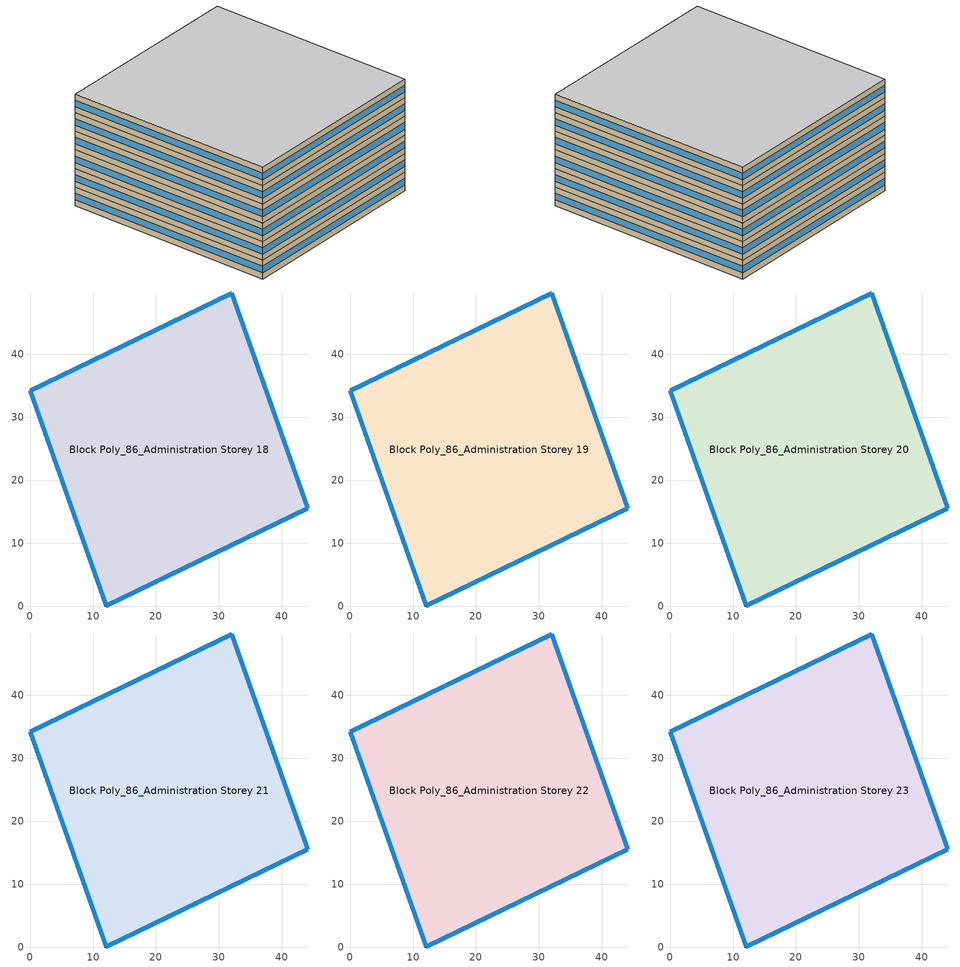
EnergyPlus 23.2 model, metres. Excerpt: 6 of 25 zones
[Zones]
Block Poly_86_Administration Storey 18
 floor to Block Poly_86_Administration Storey 17 (HSCWZ_Public&Industrial_2005_FloorSlab): 32.03,49.73 44.14,15.53 12.11,0 0,34.2 z54
 wall outside (HSCWZ_Public&Industrial_2005_ExtWall): 0,34.2 12.11,0 44.14,15.53 32.03,49.73 0,34.2 z54:57
 window (HSCWZ_Public&Industrial_2005_Win): 0.01,34.18 12.1,0.02 / 12.12,0.01 44.12,15.52 / 44.13,15.55 32.03,49.71 / 32.01,49.72 0.02,34.21 z54.98:56.02
Block Poly_86_Administration Storey 19
 floor to Block Poly_86_Administration Storey 18 (HSCWZ_Public&Industrial_2005_FloorSlab): 32.03,49.73 44.14,15.53 12.11,0 0,34.2 z57
 wall outside (HSCWZ_Public&Industrial_2005_ExtWall): 0,34.2 12.11,0 44.14,15.53 32.03,49.73 0,34.2 z57:60
 window (HSCWZ_Public&Industrial_2005_Win): 0.01,34.18 12.1,0.02 / 12.12,0.01 44.12,15.52 / 44.13,15.55 32.03,49.71 / 32.01,49.72 0.02,34.21 z57.98:59.02
Block Poly_86_Administration Storey 20
 floor to Block Poly_86_Administration Storey 19 (HSCWZ_Public&Industrial_2005_FloorSlab): 32.03,49.73 44.14,15.53 12.11,0 0,34.2 z60
 wall outside (HSCWZ_Public&Industrial_2005_ExtWall): 0,34.2 12.11,0 44.14,15.53 32.03,49.73 0,34.2 z60:63
 window (HSCWZ_Public&Industrial_2005_Win): 0.01,34.18 12.1,0.02 / 12.12,0.01 44.12,15.52 / 44.13,15.55 32.03,49.71 / 32.01,49.72 0.02,34.21 z60.98:62.02
Block Poly_86_Administration Storey 21
 floor to Block Poly_86_Administration Storey 20 (HSCWZ_Public&Industrial_2005_FloorSlab): 32.03,49.73 44.14,15.53 12.11,0 0,34.2 z63
 wall outside (HSCWZ_Public&Industrial_2005_ExtWall): 0,34.2 12.11,0 44.14,15.53 32.03,49.73 0,34.2 z63:66
 window (HSCWZ_Public&Industrial_2005_Win): 0.01,34.18 12.1,0.02 / 12.12,0.01 44.12,15.52 / 44.13,15.55 32.03,49.71 / 32.01,49.72 0.02,34.21 z63.98:65.03
Block Poly_86_Administration Storey 22
 floor to Block Poly_86_Administration Storey 21 (HSCWZ_Public&Industrial_2005_FloorSlab): 32.03,49.73 44.14,15.53 12.11,0 0,34.2 z66
 wall outside (HSCWZ_Public&Industrial_2005_ExtWall): 0,34.2 12.11,0 44.14,15.53 32.03,49.73 0,34.2 z66:69
 window (HSCWZ_Public&Industrial_2005_Win): 0.01,34.18 12.1,0.02 / 12.12,0.01 44.12,15.52 / 44.13,15.55 32.03,49.71 / 32.01,49.72 0.02,34.21 z66.97:68.03
Block Poly_86_Administration Storey 23
 floor to Block Poly_86_Administration Storey 22 (HSCWZ_Public&Industrial_2005_FloorSlab): 32.03,49.73 44.14,15.53 12.11,0 0,34.2 z69
 wall outside (HSCWZ_Public&Industrial_2005_ExtWall): 0,34.2 12.11,0 44.14,15.53 32.03,49.73 0,34.2 z69:72
 window (HSCWZ_Public&Industrial_2005_Win): 0.01,34.18 12.1,0.02 / 12.12,0.01 44.12,15.52 / 44.13,15.55 32.03,49.71 / 32.01,49.72 0.02,34.21 z69.97:71.03
 ceiling to Block Poly_86_Administration Storey 24 (HSCWZ_Public&Industrial_2005_FloorSlab): 44.14,15.53 32.03,49.73 0,34.2 12.11,0 z72
[BUILDING]
shang4hai3shi4_Administration_7_2_2005: North Axis=0; Terrain=City; Loads Convergence Tolerance Value=0.04; Temperature Convergence Tolerance Value=0.4; Solar Distribution=FullExterior; Maximum Number of Warmup Days=25; Minimum Number of Warmup Days=1
[MATERIAL] Thermal Absorptance=0.9; Solar Absorptance=0.7; Visible Absorptance=0.7
Name | Roughness | Thickness | Conductivity | Density | Specific Heat
Concrete | MediumRough | 0.1 | 1.7 | 2240 | 900
Brick | MediumRough | 0.1 | 0.72 | 1920 | 840
Tile | Smooth | 0.02 | 1.3 | 2200 | 900
Insulation 0.011 | Rough | 0.011 | 0.04 | 40 | 1500
Insulation 0.021 | Rough | 0.021 | 0.04 | 40 | 1500
[WINDOWMATERIAL:SIMPLEGLAZINGSYSTEM]
HSCWZ_Public&Industrial_2005_Win_material: UFactor=3.175; Solar Heat Gain Coefficient=0.485
[CONSTRUCTION]
HSCWZ_Public&Industrial_2005_FloorSlab: Tile, Concrete, Insulation 0.021, Concrete, Tile
HSCWZ_Public&Industrial_2005_Win: HSCWZ_Public&Industrial_2005_Win_material
HSCWZ_Public&Industrial_2005_ExtWall: Brick, Concrete, Insulation 0.011
[ZONE] Type=1; Multiplier=1; Ceiling Height=autocalculate; Volume=autocalculate; Floor Area=autocalculate; Part of Total Floor Area=Yes
Block Poly_86_Administration Storey 18; Block Poly_86_Administration Storey 19; Block Poly_86_Administration Storey 20; Block Poly_86_Administration Storey 21; Block Poly_86_Administration Storey 22; Block Poly_86_Administration Storey 23
[PEOPLE] Number of People Schedule=People_Schedule; Number of People Calculation Method=Area/Person; Floor Area per Person=9; Fraction Radiant=0.3; Sensible Heat Fraction=autocalculate; Activity Level Schedule=CN_GenericActivityLevel; Carbon Dioxide Generation Rate=3.82e-08; Enable ASHRAE 55 Comfort Warnings=No; Mean Radiant Temperature Calculation Type=ZoneAveraged; Clothing Insulation Calculation Method=ClothingInsulationSchedule; Cold Stress Temperature Threshold=15.56; Heat Stress Temperature Threshold=30
Name | Zone or ZoneList or Space or SpaceList
People_Block Poly_86_Administration Storey 18 | Block Poly_86_Administration Storey 18
People_Block Poly_86_Administration Storey 19 | Block Poly_86_Administration Storey 19
People_Block Poly_86_Administration Storey 20 | Block Poly_86_Administration Storey 20
People_Block Poly_86_Administration Storey 21 | Block Poly_86_Administration Storey 21
People_Block Poly_86_Administration Storey 22 | Block Poly_86_Administration Storey 22
People_Block Poly_86_Administration Storey 23 | Block Poly_86_Administration Storey 23
[LIGHTS] Schedule=Lights_Schedule; Design Level Calculation Method=Watts/Area; Watts per Zone Floor Area=12; Return Air Fraction=0; Fraction Radiant=0; Fraction Visible=0; Fraction Replaceable=1; EndUse Subcategory=General; Return Air Fraction Calculated from Plenum Temperature=No; Return Air Fraction Function of Plenum Temperature Coefficient 1=0; Return Air Fraction Function of Plenum Temperature Coefficient 2=0
Name | Zone or ZoneList or Space or SpaceList
Lights_Block Poly_86_Administration Storey 18 | Block Poly_86_Administration Storey 18
Lights_Block Poly_86_Administration Storey 19 | Block Poly_86_Administration Storey 19
Lights_Block Poly_86_Administration Storey 20 | Block Poly_86_Administration Storey 20
Lights_Block Poly_86_Administration Storey 21 | Block Poly_86_Administration Storey 21
Lights_Block Poly_86_Administration Storey 22 | Block Poly_86_Administration Storey 22
Lights_Block Poly_86_Administration Storey 23 | Block Poly_86_Administration Storey 23
[ELECTRICEQUIPMENT] Schedule=ElectricEquipment_Schedule; Design Level Calculation Method=Watts/Area; Watts per Zone Floor Area=16; Fraction Latent=0; Fraction Radiant=0; Fraction Lost=0; EndUse Subcategory=General
Name | Zone or ZoneList or Space or SpaceList
ElectricEquipment_Block Poly_86_Administration Storey 18 | Block Poly_86_Administration Storey 18
ElectricEquipment_Block Poly_86_Administration Storey 19 | Block Poly_86_Administration Storey 19
ElectricEquipment_Block Poly_86_Administration Storey 20 | Block Poly_86_Administration Storey 20
ElectricEquipment_Block Poly_86_Administration Storey 21 | Block Poly_86_Administration Storey 21
ElectricEquipment_Block Poly_86_Administration Storey 22 | Block Poly_86_Administration Storey 22
ElectricEquipment_Block Poly_86_Administration Storey 23 | Block Poly_86_Administration Storey 23
[ZONEINFILTRATION:DESIGNFLOWRATE] Schedule=AirEx_ConditionedTime_Schedule; Design Flow Rate Calculation Method=AirChanges/Hour; Air Changes per Hour=1; Constant Term Coefficient=1; Temperature Term Coefficient=0; Velocity Term Coefficient=0; Velocity Squared Term Coefficient=0
Name | Zone or ZoneList or Space or SpaceList
Infil 19 | Block Poly_86_Administration Storey 18
Infil 20 | Block Poly_86_Administration Storey 19
Infil 21 | Block Poly_86_Administration Storey 20
Infil 22 | Block Poly_86_Administration Storey 21
Infil 23 | Block Poly_86_Administration Storey 22
Infil 24 | Block Poly_86_Administration Storey 23
[HVACTEMPLATE:ZONE:IDEALLOADSAIRSYSTEM] Template Thermostat=HVACTemp; System Availability Schedule=HVAC_ConditionedTime_Schedule; Maximum Heating Supply Air Temperature=50; Minimum Cooling Supply Air Temperature=13; Maximum Heating Supply Air Humidity Ratio=0.0156; Minimum Cooling Supply Air Humidity Ratio=0.0077; Heating Limit=NoLimit; Cooling Limit=NoLimit; Heating Availability Schedule=Heating_Period_Schedule; Cooling Availability Schedule=Cooling_Period_Schedule; Dehumidification Control Type=ConstantSensibleHeatRatio; Cooling Sensible Heat Ratio=0.7; Dehumidification Setpoint=60; Humidification Control Type=None; Humidification Setpoint=30; Outdoor Air Method=None; Outdoor Air Flow Rate per Person=0.00944; Outdoor Air Flow Rate per Zone Floor Area=0; Outdoor Air Flow Rate per Zone=0; Demand Controlled Ventilation Type=None; Outdoor Air Economizer Type=NoEconomizer; Heat Recovery Type=None; Sensible Heat Recovery Effectiveness=0.7; Latent Heat Recovery Effectiveness=0.65
Block Poly_86_Administration Storey 18; Block Poly_86_Administration Storey 19; Block Poly_86_Administration Storey 20; Block Poly_86_Administration Storey 21; Block Poly_86_Administration Storey 22; Block Poly_86_Administration Storey 23
[SCHEDULE:COMPACT]
People_Schedule; Lights_Schedule: Through: 12/31, For: Weekdays, Until: 07:00, 0, Until: 08:00, 0.1, Until: 09:00, 0.5, Until: 12:00, 0.95, Until: 14:00, 0.8, Until: 18:00, 0.95, Until: 20:00, 0.3, Until: 24:00, 0, For: AllOtherDays, Until: 24:00, 0
ElectricEquipment_Schedule: Through: 12/31, For: Weekdays, Until: 07:00, 0, Until: 08:00, 0.1, Until: 09:00, 0.5, Until: 12:00, 0.95, Until: 14:00, 0.5, Until: 18:00, 0.95, Until: 20:00, 0.3, Until: 24:00, 0, For: AllOtherDays, Until: 24:00, 0
Heating_Period_Schedule: Through: 04/15, For: AllDays, Until: 24:00, 1, Through: 11/01, For: AllDays, Until: 24:00, 0, Through: 12/31, For: AllDays, Until: 24:00, 1
Cooling_Period_Schedule: Through: 04/15, For: AllDays, Until: 24:00, 0, Through: 10/31, For: AllDays, Until: 24:00, 1, Through: 12/31, For: AllDays, Until: 24:00, 0
HVAC_ConditionedTime_Schedule: Through: 12/31, For: Weekdays, Until: 08:00, 0, Until: 18:00, 1, Until: 24:00, 0, For: AllOtherDays, Until: 24:00, 0
AirEx_ConditionedTime_Schedule: Through: 12/31, For: Weekdays, Until: 07:00, 0, Until: 20:00, 2, Until: 24:00, 0, For: AllOtherDays, Until: 24:00, 0
CN_GenericActivityLevel: Through: 12/31, For: Weekdays, Until: 08:00, 80, Until: 18:00, 120, Until: 24:00, 80, For: AllOtherDays, Until: 24:00, 80
